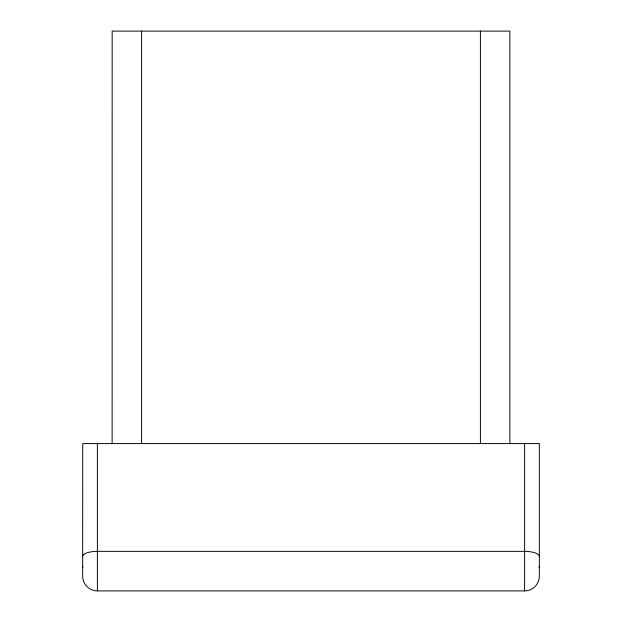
<?xml version="1.0" encoding="UTF-8"?>
<svg xmlns="http://www.w3.org/2000/svg" width="622" height="622" viewBox="0 0 622 622"><rect width="100%" height="100%" fill="white"/><g stroke="black" fill="none" stroke-linecap="round" stroke-linejoin="round"><path stroke-width="0.93" d="M97.39 590.9L524.61 590.9A14.734 14.734 0 0 0 539.336 576.166L539.336 443.587L82.726 443.587L82.664 576.166A14.734 14.734 0 0 0 97.39 590.9L97.39 443.587M524.61 443.587L524.61 590.9M509.877 443.587L509.877 31.1L112.162 31.1L112.123 443.587M480.409 31.1L480.409 443.587M141.591 31.1L141.591 443.587M82.664 556.395A14.734 5.038 0 0 1 97.39 551.356L524.61 551.356A14.734 5.038 0 0 1 539.336 556.395M82.905 567.388A14.734 5.038 0 0 1 82.664 566.479M539.336 566.479A14.734 5.038 0 0 1 539.095 567.388"/></g></svg>
